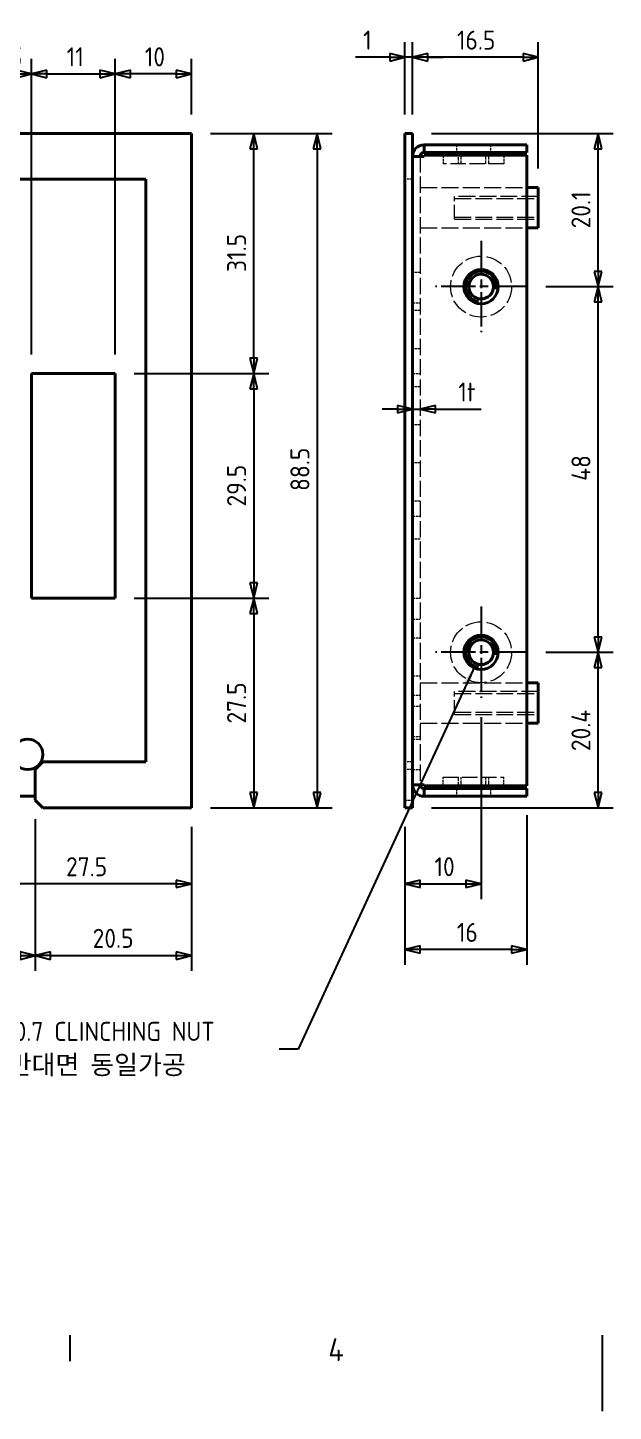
# Model space of a CAD drawing. Header units: millimetres. Extents: x 0 to 420, y 0 to 297.
# Drawn here: x 134.5 to 211.4, y 0 to 181.6 of the extents above; entities that cross this region are included whole.
import ezdxf

# ---------------------------------------------------------------- set-up
doc = ezdxf.new("R2010")
doc.units = ezdxf.units.MM
doc.linetypes.add('CHAIN', pattern=[0.3543, 0.2362, -0.0295, 0.0591, -0.0295])
doc.linetypes.add('DASHED', pattern=[0.2067, 0.1654, -0.0413])
doc.layers.get('0').update_dxf_attribs({"color": 3, "lineweight": 25})
for name, color, linetype, lineweight in [('가려진 것(ISO)', 2, 'DASHED', 18), ('가시적인 것(ISO)', 3, 'Continuous', 40), ('가시적인 좁은 것(ISO)', 3, 'Continuous', 35), ('경계(ISO)', 7, 'Continuous', 25), ('기호(ISO)', 5, 'Continuous', 25), ('중심 표식(ISO)', 1, 'Continuous', 25), ('치수(ISO)', 2, 'Continuous', 25)]:
    doc.layers.add(name, color=color, linetype=linetype, lineweight=lineweight)
doc.styles.add('문자 텍스트_PSTEK_POSCO', font='isocp.shx')
doc.styles.add('치수 텍스트_PSTEK_POSCO', font='isocp.shx')
doc.dimstyles.new('치수_PSTEK_POSCO', dxfattribs={"dimtxt": 2.5, "dimasz": 2, "dimexe": 2, "dimexo": 2.5, "dimgap": 1, "dimtad": 1, "dimrnd": 1e-08, "dimdsep": 46, "dimtxsty": '치수 텍스트_PSTEK_POSCO', "dimblk": 'Filled-2', "dimcen": 0.09, "dimdle": 10, "dimclrd": 7, "dimclre": 7, "dimclrt": 2, "dimadec": 1, "dimazin": 2, "dimtfac": 1, "dimtmove": 0, "dimatfit": 3, "dimfxl": 0, "dimtolj": 1, "dimlwd": -1, "dimlwe": -1, "dimarcsym": 0})
doc.dimstyles.new('치수_PSTEK_POSCO$7', dxfattribs={"dimtxt": 2.5, "dimasz": 2.5, "dimexe": 2, "dimexo": 2.5, "dimgap": 1, "dimtad": 1, "dimrnd": 1e-08, "dimdsep": 46, "dimtxsty": '치수 텍스트_PSTEK_POSCO', "dimblk": 'Filled-2', "dimcen": 0.09, "dimdle": 10, "dimclrd": 7, "dimclre": 7, "dimclrt": 2, "dimadec": 1, "dimazin": 2, "dimtfac": 1, "dimtmove": 0, "dimatfit": 3, "dimfxl": 0, "dimtolj": 1, "dimlwd": -1, "dimlwe": -1, "dimarcsym": 0})

# ---------------------------------------------------------------- blocks, each defined once
blk = doc.blocks.new('경계 Default Border')
at = {"layer": '경계(ISO)'}
blk.add_line((140, 10), (140, 6.6), dxfattribs=at)
at = {"layer": '경계(ISO)', "flags": 128}
blk.add_lwpolyline([(210, 0), (210, 10)], dxfattribs=at)
at = {"layer": '경계(ISO)', "color": 2, "insert": (173.97, 6.6), "char_height": 3, "attachment_point": 7, "style": '문자 텍스트_PSTEK_POSCO'}
blk.add_mtext('4', dxfattribs=at)
blk = doc.blocks.new('Filled-2')
at = {"color": 0}
for p, q in [((0, 0), (-1, 0.25)), ((-1, 0.25), (-1, -0.25)), ((-1, 0), (0, 0)), ((-1, -0.25), (0, 0))]:
    blk.add_line(p, q, dxfattribs=at)
at = {"color": 0, "flags": 128}
blk.add_lwpolyline([(-1, -0.25), (0, 0)], dxfattribs=at)
at = {"color": 0}
blk.add_solid([(-1, -0.25), (0, 0), (-1, 0.25), (-1, -0.25)], dxfattribs=at)
blk = doc.blocks.new('*D30')
at = {"layer": 'Defpoints', "color": 0}
for p in [(63.48, 80.24), (135.48, 80.24), (135.48, 59.83)]:
    blk.add_point(p, dxfattribs=at)
at = {"layer": '치수(ISO)', "color": 7}
for p, q in [((63.48, 77.74), (63.48, 57.83)), ((135.48, 77.74), (135.48, 57.83)), ((65.48, 59.83), (133.48, 59.83))]:
    blk.add_line(p, q, dxfattribs=at)
at = {"layer": '치수(ISO)', "color": 7, "xscale": 2, "yscale": 2, "zscale": 2, "rotation": 180}
blk.add_blockref('Filled-2', (63.48, 59.83), dxfattribs=at)
at = {"layer": '치수(ISO)', "color": 7, "xscale": 2, "yscale": 2, "zscale": 2}
blk.add_blockref('Filled-2', (135.48, 59.83), dxfattribs=at)
at = {"layer": '치수(ISO)', "color": 2, "insert": (98.03, 62.09), "char_height": 2.5, "attachment_point": 4, "style": '치수 텍스트_PSTEK_POSCO'}
blk.add_mtext('\\A1;72', dxfattribs=at)
blk = doc.blocks.new('*D31')
at = {"layer": 'Defpoints', "color": 0}
for p in [(135.48, 80.24), (155.98, 79.24), (155.98, 59.83)]:
    blk.add_point(p, dxfattribs=at)
at = {"layer": '치수(ISO)', "color": 7}
for p, q in [((135.48, 77.74), (135.48, 57.83)), ((155.98, 76.74), (155.98, 57.83)), ((137.48, 59.83), (153.98, 59.83))]:
    blk.add_line(p, q, dxfattribs=at)
at = {"layer": '치수(ISO)', "color": 7, "xscale": 2, "yscale": 2, "zscale": 2, "rotation": 180}
blk.add_blockref('Filled-2', (135.48, 59.83), dxfattribs=at)
at = {"layer": '치수(ISO)', "color": 7, "xscale": 2, "yscale": 2, "zscale": 2}
blk.add_blockref('Filled-2', (155.98, 59.83), dxfattribs=at)
at = {"layer": '치수(ISO)', "color": 2, "insert": (143.02, 62.09), "char_height": 2.5, "attachment_point": 4, "style": '치수 텍스트_PSTEK_POSCO'}
blk.add_mtext('\\A1;20.5', dxfattribs=at)
blk = doc.blocks.new('*D38')
at = {"layer": 'Defpoints', "color": 0}
for p in [(128.48, 94.54), (155.98, 79.24), (128.48, 69.24)]:
    blk.add_point(p, dxfattribs=at)
at = {"layer": '치수(ISO)', "color": 7}
for p, q in [((128.48, 92.04), (128.48, 67.24)), ((155.98, 76.74), (155.98, 67.24)), ((153.98, 69.24), (130.48, 69.24))]:
    blk.add_line(p, q, dxfattribs=at)
at = {"layer": '치수(ISO)', "color": 7, "xscale": 2, "yscale": 2, "zscale": 2, "rotation": 180}
blk.add_blockref('Filled-2', (128.48, 69.24), dxfattribs=at)
at = {"layer": '치수(ISO)', "color": 7, "xscale": 2, "yscale": 2, "zscale": 2}
blk.add_blockref('Filled-2', (155.98, 69.24), dxfattribs=at)
at = {"layer": '치수(ISO)', "color": 2, "insert": (139.52, 71.49), "char_height": 2.5, "attachment_point": 4, "style": '치수 텍스트_PSTEK_POSCO'}
blk.add_mtext('\\A1;27.5', dxfattribs=at)
blk = doc.blocks.new('*D39')
at = {"layer": 'Defpoints', "color": 0}
for p in [(145.98, 106.74), (155.98, 79.24), (164.17, 79.24)]:
    blk.add_point(p, dxfattribs=at)
at = {"layer": '치수(ISO)', "color": 7}
for p, q in [((148.48, 106.74), (166.17, 106.74)), ((164.17, 104.74), (164.17, 81.24)), ((158.48, 79.24), (166.17, 79.24))]:
    blk.add_line(p, q, dxfattribs=at)
at = {"layer": '치수(ISO)', "color": 7, "xscale": 2, "yscale": 2, "zscale": 2}
for p, rotation in [((164.17, 106.74), 90), ((164.17, 79.24), 270)]:
    blk.add_blockref('Filled-2', p, dxfattribs=dict(at, rotation=rotation))
at = {"layer": '치수(ISO)', "color": 2, "insert": (161.92, 90.28), "char_height": 2.5, "attachment_point": 4, "rotation": 90, "style": '치수 텍스트_PSTEK_POSCO'}
blk.add_mtext('\\A1;27.5', dxfattribs=at)
blk = doc.blocks.new('*D40')
at = {"layer": 'Defpoints', "color": 0}
for p in [(145.98, 136.24), (145.98, 106.74), (164.17, 106.74)]:
    blk.add_point(p, dxfattribs=at)
at = {"layer": '치수(ISO)', "color": 7}
for p, q in [((148.48, 136.24), (166.17, 136.24)), ((164.17, 134.24), (164.17, 108.74)), ((148.48, 106.74), (166.17, 106.74))]:
    blk.add_line(p, q, dxfattribs=at)
at = {"layer": '치수(ISO)', "color": 7, "xscale": 2, "yscale": 2, "zscale": 2}
for p, rotation in [((164.17, 136.24), 90), ((164.17, 106.74), 270)]:
    blk.add_blockref('Filled-2', p, dxfattribs=dict(at, rotation=rotation))
at = {"layer": '치수(ISO)', "color": 2, "insert": (161.92, 118.77), "char_height": 2.5, "attachment_point": 4, "rotation": 90, "style": '치수 텍스트_PSTEK_POSCO'}
blk.add_mtext('\\A1;29.5', dxfattribs=at)
blk = doc.blocks.new('*D41')
at = {"layer": 'Defpoints', "color": 0}
for p in [(155.98, 167.74), (164.17, 167.74), (145.98, 136.24)]:
    blk.add_point(p, dxfattribs=at)
at = {"layer": '치수(ISO)', "color": 7}
for p, q in [((158.48, 167.74), (166.17, 167.74)), ((164.17, 138.24), (164.17, 165.74)), ((148.48, 136.24), (166.17, 136.24))]:
    blk.add_line(p, q, dxfattribs=at)
at = {"layer": '치수(ISO)', "color": 7, "xscale": 2, "yscale": 2, "zscale": 2}
for p, rotation in [((164.17, 167.74), 90), ((164.17, 136.24), 270)]:
    blk.add_blockref('Filled-2', p, dxfattribs=dict(at, rotation=rotation))
at = {"layer": '치수(ISO)', "color": 2, "insert": (161.92, 149.56), "char_height": 2.5, "attachment_point": 4, "rotation": 90, "style": '치수 텍스트_PSTEK_POSCO'}
blk.add_mtext('\\A1;31.5', dxfattribs=at)
blk = doc.blocks.new('*D42')
at = {"layer": 'Defpoints', "color": 0}
for p in [(155.98, 167.74), (155.98, 79.24), (172.49, 79.24)]:
    blk.add_point(p, dxfattribs=at)
at = {"layer": '치수(ISO)', "color": 7}
for p, q in [((158.48, 167.74), (174.49, 167.74)), ((172.49, 165.74), (172.49, 81.24)), ((158.48, 79.24), (174.49, 79.24))]:
    blk.add_line(p, q, dxfattribs=at)
at = {"layer": '치수(ISO)', "color": 7, "xscale": 2, "yscale": 2, "zscale": 2}
for p, rotation in [((172.49, 167.74), 90), ((172.49, 79.24), 270)]:
    blk.add_blockref('Filled-2', p, dxfattribs=dict(at, rotation=rotation))
at = {"layer": '치수(ISO)', "color": 2, "insert": (170.24, 120.81), "char_height": 2.5, "attachment_point": 4, "rotation": 90, "style": '치수 텍스트_PSTEK_POSCO'}
blk.add_mtext('\\A1;88.5', dxfattribs=at)
blk = doc.blocks.new('*D43')
at = {"layer": 'Defpoints', "color": 0}
for p in [(145.98, 175.55), (155.98, 167.74), (145.98, 136.24)]:
    blk.add_point(p, dxfattribs=at)
at = {"layer": '치수(ISO)', "color": 7}
for p, q in [((145.98, 138.74), (145.98, 177.55)), ((155.98, 170.24), (155.98, 177.55)), ((153.98, 175.55), (147.98, 175.55))]:
    blk.add_line(p, q, dxfattribs=at)
at = {"layer": '치수(ISO)', "color": 7, "xscale": 2, "yscale": 2, "zscale": 2, "rotation": 180}
blk.add_blockref('Filled-2', (145.98, 175.55), dxfattribs=at)
at = {"layer": '치수(ISO)', "color": 7, "xscale": 2, "yscale": 2, "zscale": 2}
blk.add_blockref('Filled-2', (155.98, 175.55), dxfattribs=at)
at = {"layer": '치수(ISO)', "color": 2, "insert": (149.86, 177.8), "char_height": 2.5, "attachment_point": 4, "style": '치수 텍스트_PSTEK_POSCO'}
blk.add_mtext('\\A1;10', dxfattribs=at)
blk = doc.blocks.new('*D44')
at = {"layer": 'Defpoints', "color": 0}
for p in [(145.98, 175.55), (134.98, 136.24), (145.98, 136.24)]:
    blk.add_point(p, dxfattribs=at)
at = {"layer": '치수(ISO)', "color": 7}
for p, q in [((134.98, 138.74), (134.98, 177.55)), ((145.98, 138.74), (145.98, 177.55)), ((136.98, 175.55), (143.98, 175.55))]:
    blk.add_line(p, q, dxfattribs=at)
at = {"layer": '치수(ISO)', "color": 7, "xscale": 2, "yscale": 2, "zscale": 2, "rotation": 180}
blk.add_blockref('Filled-2', (134.98, 175.55), dxfattribs=at)
at = {"layer": '치수(ISO)', "color": 7, "xscale": 2, "yscale": 2, "zscale": 2}
blk.add_blockref('Filled-2', (145.98, 175.55), dxfattribs=at)
at = {"layer": '치수(ISO)', "color": 2, "insert": (139.61, 177.8), "char_height": 2.5, "attachment_point": 4, "style": '치수 텍스트_PSTEK_POSCO'}
blk.add_mtext('\\A1;11', dxfattribs=at)
blk = doc.blocks.new('*D45')
at = {"layer": 'Defpoints', "color": 0}
for p in [(128.48, 175.55), (128.48, 145.49), (134.98, 136.24)]:
    blk.add_point(p, dxfattribs=at)
at = {"layer": '치수(ISO)', "color": 7}
for p, q in [((128.48, 147.99), (128.48, 177.55)), ((134.98, 138.74), (134.98, 177.55)), ((132.98, 175.55), (130.48, 175.55))]:
    blk.add_line(p, q, dxfattribs=at)
at = {"layer": '치수(ISO)', "color": 7, "xscale": 2, "yscale": 2, "zscale": 2, "rotation": 180}
blk.add_blockref('Filled-2', (128.48, 175.55), dxfattribs=at)
at = {"layer": '치수(ISO)', "color": 7, "xscale": 2, "yscale": 2, "zscale": 2}
blk.add_blockref('Filled-2', (134.98, 175.55), dxfattribs=at)
at = {"layer": '치수(ISO)', "color": 2, "insert": (129.85, 177.8), "char_height": 2.5, "attachment_point": 4, "style": '치수 텍스트_PSTEK_POSCO'}
blk.add_mtext('\\A1;6.5', dxfattribs=at)
blk = doc.blocks.new('*D48')
at = {"layer": 'Defpoints', "color": 0}
for p in [(194.04, 93.64), (184.04, 79.24), (194.04, 69.24)]:
    blk.add_point(p, dxfattribs=at)
at = {"layer": '치수(ISO)', "color": 7}
for p, q in [((194.04, 91.14), (194.04, 67.24)), ((184.04, 76.74), (184.04, 67.24)), ((186.04, 69.24), (192.04, 69.24))]:
    blk.add_line(p, q, dxfattribs=at)
at = {"layer": '치수(ISO)', "color": 7, "xscale": 2, "yscale": 2, "zscale": 2, "rotation": 180}
blk.add_blockref('Filled-2', (184.04, 69.24), dxfattribs=at)
at = {"layer": '치수(ISO)', "color": 7, "xscale": 2, "yscale": 2, "zscale": 2}
blk.add_blockref('Filled-2', (194.04, 69.24), dxfattribs=at)
at = {"layer": '치수(ISO)', "color": 2, "insert": (187.91, 71.49), "char_height": 2.5, "attachment_point": 4, "style": '치수 텍스트_PSTEK_POSCO'}
blk.add_mtext('\\A1;10', dxfattribs=at)
blk = doc.blocks.new('*D49')
at = {"layer": 'Defpoints', "color": 0}
for p in [(200.04, 99.64), (209.4, 99.64), (185.04, 79.24)]:
    blk.add_point(p, dxfattribs=at)
at = {"layer": '치수(ISO)', "color": 7}
for p, q in [((202.54, 99.64), (211.4, 99.64)), ((209.4, 81.24), (209.4, 97.64)), ((187.54, 79.24), (211.4, 79.24))]:
    blk.add_line(p, q, dxfattribs=at)
at = {"layer": '치수(ISO)', "color": 7, "xscale": 2, "yscale": 2, "zscale": 2}
for p, rotation in [((209.4, 99.64), 90), ((209.4, 79.24), 270)]:
    blk.add_blockref('Filled-2', p, dxfattribs=dict(at, rotation=rotation))
at = {"layer": '치수(ISO)', "color": 2, "insert": (207.15, 86.66), "char_height": 2.5, "attachment_point": 4, "rotation": 90, "style": '치수 텍스트_PSTEK_POSCO'}
blk.add_mtext('\\A1;20.4', dxfattribs=at)
blk = doc.blocks.new('*D50')
at = {"layer": 'Defpoints', "color": 0}
for p in [(200.04, 80.74), (184.04, 79.24), (184.04, 60.62)]:
    blk.add_point(p, dxfattribs=at)
at = {"layer": '치수(ISO)', "color": 7}
for p, q in [((200.04, 78.24), (200.04, 58.62)), ((184.04, 76.74), (184.04, 58.62)), ((198.04, 60.62), (186.04, 60.62))]:
    blk.add_line(p, q, dxfattribs=at)
at = {"layer": '치수(ISO)', "color": 7, "xscale": 2, "yscale": 2, "zscale": 2, "rotation": 180}
blk.add_blockref('Filled-2', (184.04, 60.62), dxfattribs=at)
at = {"layer": '치수(ISO)', "color": 7, "xscale": 2, "yscale": 2, "zscale": 2}
blk.add_blockref('Filled-2', (200.04, 60.62), dxfattribs=at)
at = {"layer": '치수(ISO)', "color": 2, "insert": (190.85, 62.87), "char_height": 2.5, "attachment_point": 4, "style": '치수 텍스트_PSTEK_POSCO'}
blk.add_mtext('\\A1;16', dxfattribs=at)
blk = doc.blocks.new('*D51')
at = {"layer": 'Defpoints', "color": 0}
for p in [(200.04, 147.64), (209.4, 147.64), (200.04, 99.64)]:
    blk.add_point(p, dxfattribs=at)
at = {"layer": '치수(ISO)', "color": 7}
for p, q in [((202.54, 147.64), (211.4, 147.64)), ((209.4, 101.64), (209.4, 145.64)), ((202.54, 99.64), (211.4, 99.64))]:
    blk.add_line(p, q, dxfattribs=at)
at = {"layer": '치수(ISO)', "color": 7, "xscale": 2, "yscale": 2, "zscale": 2}
for p, rotation in [((209.4, 147.64), 90), ((209.4, 99.64), 270)]:
    blk.add_blockref('Filled-2', p, dxfattribs=dict(at, rotation=rotation))
at = {"layer": '치수(ISO)', "color": 2, "insert": (207.15, 122.14), "char_height": 2.5, "attachment_point": 4, "rotation": 90, "style": '치수 텍스트_PSTEK_POSCO'}
blk.add_mtext('\\A1;48', dxfattribs=at)
blk = doc.blocks.new('*D52')
at = {"layer": 'Defpoints', "color": 0}
for p in [(185.04, 167.74), (209.4, 167.74), (200.04, 147.64)]:
    blk.add_point(p, dxfattribs=at)
at = {"layer": '치수(ISO)', "color": 7}
for p, q in [((187.54, 167.74), (211.4, 167.74)), ((209.4, 149.64), (209.4, 165.74)), ((202.54, 147.64), (211.4, 147.64))]:
    blk.add_line(p, q, dxfattribs=at)
at = {"layer": '치수(ISO)', "color": 7, "xscale": 2, "yscale": 2, "zscale": 2}
for p, rotation in [((209.4, 167.74), 90), ((209.4, 147.64), 270)]:
    blk.add_blockref('Filled-2', p, dxfattribs=dict(at, rotation=rotation))
at = {"layer": '치수(ISO)', "color": 2, "insert": (207.15, 155.28), "char_height": 2.5, "attachment_point": 4, "rotation": 90, "style": '치수 텍스트_PSTEK_POSCO'}
blk.add_mtext('\\A1;20.1', dxfattribs=at)
blk = doc.blocks.new('*D73')
at = {"layer": 'Defpoints', "color": 0}
for p in [(185.04, 177.74), (185.04, 167.74), (201.54, 160.64)]:
    blk.add_point(p, dxfattribs=at)
at = {"layer": '치수(ISO)', "color": 7}
for p, q in [((185.04, 170.24), (185.04, 179.74)), ((201.54, 163.14), (201.54, 179.74)), ((199.54, 177.74), (187.04, 177.74))]:
    blk.add_line(p, q, dxfattribs=at)
at = {"layer": '치수(ISO)', "color": 7, "xscale": 2, "yscale": 2, "zscale": 2, "rotation": 180}
blk.add_blockref('Filled-2', (185.04, 177.74), dxfattribs=at)
at = {"layer": '치수(ISO)', "color": 7, "xscale": 2, "yscale": 2, "zscale": 2}
blk.add_blockref('Filled-2', (201.54, 177.74), dxfattribs=at)
at = {"layer": '치수(ISO)', "color": 2, "insert": (190.86, 179.99), "char_height": 2.5, "attachment_point": 4, "style": '치수 텍스트_PSTEK_POSCO'}
blk.add_mtext('\\A1;16.5', dxfattribs=at)
blk = doc.blocks.new('*D74')
at = {"layer": 'Defpoints', "color": 0}
for p in [(185.04, 177.74), (184.04, 167.74), (185.04, 167.74)]:
    blk.add_point(p, dxfattribs=at)
at = {"layer": '치수(ISO)', "color": 7}
for p, q in [((184.04, 170.24), (184.04, 179.74)), ((185.04, 170.24), (185.04, 179.74)), ((182.04, 177.74), (177.54, 177.74)), ((185.04, 177.74), (184.04, 177.74)), ((187.04, 177.74), (189.04, 177.74))]:
    blk.add_line(p, q, dxfattribs=at)
at = {"layer": '치수(ISO)', "color": 7, "xscale": 2, "yscale": 2, "zscale": 2}
blk.add_blockref('Filled-2', (184.04, 177.74), dxfattribs=at)
at = {"layer": '치수(ISO)', "color": 7, "xscale": 2, "yscale": 2, "zscale": 2, "rotation": 180}
blk.add_blockref('Filled-2', (185.04, 177.74), dxfattribs=at)
at = {"layer": '치수(ISO)', "color": 2, "insert": (178.54, 179.99), "char_height": 2.5, "attachment_point": 4, "style": '치수 텍스트_PSTEK_POSCO'}
blk.add_mtext('\\A1;1', dxfattribs=at)
blk = doc.blocks.new('*D75')
at = {"layer": 'Defpoints', "color": 0}
for p in [(186.04, 131.55), (185.04, 130.29), (186.04, 130.29)]:
    blk.add_point(p, dxfattribs=at)
at = {"layer": '치수(ISO)', "color": 7}
for p, q in [((183.04, 131.55), (181.04, 131.55)), ((185.04, 131.55), (186.04, 131.55)), ((188.04, 131.55), (194.04, 131.55))]:
    blk.add_line(p, q, dxfattribs=at)
at = {"layer": '치수(ISO)', "color": 7, "xscale": 2, "yscale": 2, "zscale": 2}
blk.add_blockref('Filled-2', (185.04, 131.55), dxfattribs=at)
at = {"layer": '치수(ISO)', "color": 7, "xscale": 2, "yscale": 2, "zscale": 2, "rotation": 180}
blk.add_blockref('Filled-2', (186.04, 131.55), dxfattribs=at)
at = {"layer": '치수(ISO)', "color": 2, "insert": (191.04, 133.8), "char_height": 2.5, "attachment_point": 4, "style": '치수 텍스트_PSTEK_POSCO'}
blk.add_mtext('\\A1;1t', dxfattribs=at)

msp = doc.modelspace()

# ---------------------------------------------------------------- linework, layer by layer
at = {"layer": '가려진 것(ISO)', "ltscale": 1.904597}
for p, q in [((190.786, 166.237), (190.786, 165.237)), ((195.286, 166.237), (195.286, 165.237)), ((185.036, 161.737), (184.036, 161.737)), ((186.036, 149.487), (185.036, 149.487)), ((185.036, 145.487), (186.036, 145.487)), ((186.036, 144.487), (185.036, 144.487)), ((186.036, 139.487), (185.036, 139.487)), ((185.036, 136.237), (186.036, 136.237)), ((186.036, 134.487), (185.036, 134.487)), ((186.036, 129.487), (185.036, 129.487)), ((186.036, 124.487), (185.036, 124.487)), ((186.036, 119.487), (185.036, 119.487)), ((185.036, 117.487), (186.036, 117.487)), ((186.036, 114.487), (185.036, 114.487)), ((185.036, 106.737), (186.036, 106.737)), ((185.036, 103.987), (186.036, 103.987)), ((185.036, 101.537), (186.036, 101.537)), ((185.036, 96.537), (186.036, 96.537)), ((185.036, 93.987), (186.036, 93.987)), ((185.036, 92.567), (186.036, 92.567)), ((185.036, 88.567), (186.036, 88.567)), ((185.036, 88.237), (186.036, 88.237)), ((185.036, 85.237), (184.036, 85.237)), ((185.036, 84.237), (184.036, 84.237)), ((185.036, 84.237), (186.036, 84.237)), ((190.786, 81.737), (190.786, 80.737)), ((195.286, 81.737), (195.286, 80.737)), ((184.036, 80.237), (185.036, 80.237))]:
    msp.add_line(p, q, dxfattribs=at)
at = {"layer": '가려진 것(ISO)', "ltscale": 12.875134}
msp.add_line((186.036, 164.737), (186.036, 82.237), dxfattribs=at)
at = {"layer": '가려진 것(ISO)', "ltscale": 2.183533}
for p, q in [((189.036, 164.883), (189.036, 163.737)), ((197.036, 164.883), (197.036, 163.737)), ((189.036, 82.09), (189.036, 83.237)), ((197.036, 82.09), (197.036, 83.237))]:
    msp.add_line(p, q, dxfattribs=at)
at = {"layer": '가려진 것(ISO)', "ltscale": 12.159042}
for p, q in [((197.036, 163.737), (189.036, 163.737)), ((189.036, 83.237), (197.036, 83.237))]:
    msp.add_line(p, q, dxfattribs=at)
at = {"layer": '가려진 것(ISO)', "ltscale": 2.856945}
for p, q in [((191.036, 165.237), (191.036, 163.737)), ((191.415, 163.737), (191.415, 165.237)), ((194.657, 163.737), (194.657, 165.237)), ((195.036, 163.737), (195.036, 165.237)), ((191.036, 83.237), (191.036, 81.737)), ((191.415, 81.737), (191.415, 83.237)), ((194.657, 81.737), (194.657, 83.237)), ((195.036, 81.737), (195.036, 83.237))]:
    msp.add_line(p, q, dxfattribs=at)
at = {"layer": '가려진 것(ISO)', "ltscale": 13.546203}
for p, q in [((186.036, 160.637), (200.036, 160.637)), ((186.036, 155.337), (200.036, 155.337)), ((186.036, 95.637), (200.036, 95.637)), ((186.036, 90.337), (200.036, 90.337))]:
    msp.add_line(p, q, dxfattribs=at)
at = {"layer": '가려진 것(ISO)', "ltscale": 13.304306}
for p, q in [((201.536, 159.487), (190.536, 159.487)), ((190.536, 159.216), (201.536, 159.216)), ((190.536, 156.757), (201.536, 156.757)), ((190.536, 156.487), (201.536, 156.487)), ((201.536, 94.487), (190.536, 94.487)), ((190.536, 94.216), (201.536, 94.216)), ((190.536, 91.757), (201.536, 91.757)), ((190.536, 91.487), (201.536, 91.487))]:
    msp.add_line(p, q, dxfattribs=at)
at = {"layer": '가려진 것(ISO)', "ltscale": 11.399102}
for p, q in [((190.536, 156.487), (190.536, 159.487)), ((190.536, 91.487), (190.536, 94.487))]:
    msp.add_line(p, q, dxfattribs=at)
at = {"layer": '가려진 것(ISO)', "ltscale": 13.510047}
for centre in [(194.036, 147.637), (194.036, 99.637)]:
    msp.add_circle(centre, 4, dxfattribs=at)
at = {"layer": '가시적인 것(ISO)'}
for p, q in [((42.981, 167.737), (155.981, 167.737)), ((155.981, 167.737), (155.981, 79.237)), ((184.036, 167.737), (184.036, 79.237)), ((185.036, 167.737), (184.036, 167.737)), ((185.036, 167.737), (185.036, 79.237)), ((200.036, 166.237), (186.536, 166.237)), ((186.536, 165.237), (186.536, 166.237)), ((200.036, 165.237), (200.036, 166.237)), ((186.536, 164.737), (185.036, 164.737)), ((186.536, 165.237), (200.036, 165.237)), ((186.536, 164.737), (186.536, 164.883)), ((186.536, 164.883), (200.036, 164.883)), ((189.036, 165.237), (189.036, 164.883)), ((197.036, 165.237), (197.036, 164.883)), ((200.036, 164.883), (200.036, 82.09)), ((48.981, 161.737), (149.981, 161.737)), ((149.981, 161.737), (149.981, 85.237)), ((200.036, 160.637), (201.536, 160.637)), ((201.536, 160.637), (201.536, 155.337)), ((200.036, 155.337), (201.536, 155.337)), ((134.981, 106.737), (134.981, 136.237)), ((134.981, 136.237), (145.981, 136.237)), ((145.981, 136.237), (145.981, 106.737)), ((145.981, 106.737), (134.981, 106.737)), ((200.036, 95.637), (201.536, 95.637)), ((201.536, 95.637), (201.536, 90.337)), ((200.036, 90.337), (201.536, 90.337)), ((135.481, 84.237), (136.481, 85.237)), ((135.481, 84.237), (135.481, 80.237)), ((149.981, 85.237), (136.481, 85.237)), ((185.036, 82.237), (186.536, 82.237)), ((186.536, 82.09), (186.536, 82.237)), ((200.036, 82.09), (186.536, 82.09)), ((186.536, 81.737), (200.036, 81.737)), ((186.536, 81.737), (186.536, 80.737)), ((189.036, 81.737), (189.036, 82.09)), ((197.036, 81.737), (197.036, 82.09)), ((200.036, 81.737), (200.036, 80.737)), ((135.481, 80.737), (63.481, 80.737)), ((136.481, 79.237), (135.481, 80.237)), ((186.536, 80.737), (200.036, 80.737)), ((155.981, 79.237), (136.481, 79.237)), ((185.036, 79.237), (184.036, 79.237))]:
    msp.add_line(p, q, dxfattribs=at)
for centre, radius in [((194.036, 147.637), 2.25), ((194.036, 147.637), 1.621), ((194.036, 99.637), 2.25), ((194.036, 99.637), 1.621), ((134.481, 86.237), 2)]:
    msp.add_circle(centre, radius, dxfattribs=at)
for centre, radius, start, end in [((186.536, 164.737), 1.5, 90, 180), ((186.536, 164.737), 0.5, 90, 180), ((186.536, 82.237), 1.5, 180, 270), ((186.536, 82.237), 0.5, 180, 270)]:
    msp.add_arc(centre, radius, start, end, dxfattribs=at)
at = {"layer": '가시적인 좁은 것(ISO)'}
for centre in [(194.036, 147.637), (194.036, 99.637)]:
    msp.add_arc(centre, 2, 350, 260, dxfattribs=at)
at = {"layer": '중심 표식(ISO)', "linetype": 'CHAIN', "ltscale": 19.051651}
for p, q in [((194.036, 153.637), (194.036, 141.637)), ((200.036, 147.637), (188.036, 147.637)), ((194.036, 105.637), (194.036, 93.637)), ((200.036, 99.637), (188.036, 99.637))]:
    msp.add_line(p, q, dxfattribs=at)

# ---------------------------------------------------------------- block references
msp.add_blockref('경계 Default Border', (0, 0))

# ---------------------------------------------------------------- texts
at = {"layer": '기호(ISO)', "color": 2, "insert": (124.152, 47.549), "char_height": 2.5, "width": 42.37426, "attachment_point": 4, "line_spacing_factor": 1.05, "style": '치수 텍스트_PSTEK_POSCO'}
msp.add_mtext('{4-M4x0.7 CLINCHING NUT \\P삽입 반대면 동일가공}', dxfattribs=at)

# ---------------------------------------------------------------- dimensions: what is measured, and where the dimension line sits
at = {"layer": '치수(ISO)', "color": 7}
for base, p1, p2, angle, override, picture, middle in [((185.036, 177.737), (184.036, 167.737), (185.036, 167.737), 180, {"dimdec": 2, "dimtp": 0, "dimtm": 0, "dimtdec": 2, "dimtofl": 1, "dimatfit": 1}, '*D74', (178.786, 177.737)), ((185.036, 177.737), (201.536, 160.637), (185.036, 167.737), 180, {"dimdec": 2, "dimtp": 0, "dimtm": 0, "dimtdec": 2, "dimtofl": 0, "dimatfit": 1}, '*D73', (193.286, 177.737)), ((128.481, 175.55), (134.981, 136.237), (128.481, 145.487), 180, {"dimdec": 2, "dimtp": 0, "dimtm": 0, "dimtdec": 2, "dimtofl": 0, "dimatfit": 1}, '*D45', (131.731, 175.55)), ((145.981, 175.55), (134.981, 136.237), (145.981, 136.237), 180, {"dimdec": 2, "dimtp": 0, "dimtm": 0, "dimtdec": 2, "dimtofl": 0, "dimatfit": 1}, '*D44', (140.481, 175.55)), ((145.981, 175.55), (155.981, 167.737), (145.981, 136.237), 180, {"dimdec": 2, "dimtp": 0, "dimtm": 0, "dimtdec": 2, "dimtofl": 0, "dimatfit": 1}, '*D43', (150.981, 175.55)), ((164.171, 167.737), (145.981, 136.237), (155.981, 167.737), 270, {"dimdec": 2, "dimtp": 0, "dimtm": 0, "dimtdec": 2, "dimtofl": 0, "dimatfit": 1}, '*D41', (164.171, 151.987)), ((172.488, 79.237), (155.981, 167.737), (155.981, 79.237), 90, {"dimdec": 2, "dimtp": 0, "dimtm": 0, "dimtdec": 2, "dimtofl": 0, "dimatfit": 1}, '*D42', (172.488, 123.487)), ((209.403, 167.737), (200.036, 147.637), (185.036, 167.737), 90, {"dimdec": 2, "dimtp": 0, "dimtm": 0, "dimtdec": 2, "dimtofl": 0, "dimatfit": 1}, '*D52', (209.403, 157.687)), ((209.403, 147.637), (200.036, 99.637), (200.036, 147.637), 90, {"dimdec": 2, "dimtp": 0, "dimtm": 0, "dimtdec": 2, "dimtofl": 0, "dimatfit": 1}, '*D51', (209.403, 123.637)), ((164.171, 106.737), (145.981, 136.237), (145.981, 106.737), 90, {"dimdec": 2, "dimtp": 0, "dimtm": 0, "dimtdec": 2, "dimtofl": 0, "dimatfit": 1}, '*D40', (164.171, 121.487)), ((164.171, 79.237), (145.981, 106.737), (155.981, 79.237), 90, {"dimdec": 2, "dimtp": 0, "dimtm": 0, "dimtdec": 2, "dimtofl": 0, "dimatfit": 1}, '*D39', (164.171, 92.987)), ((209.403, 99.637), (185.036, 79.237), (200.036, 99.637), 90, {"dimdec": 2, "dimtp": 0, "dimtm": 0, "dimtdec": 2, "dimtofl": 0, "dimatfit": 1}, '*D49', (209.403, 89.437)), ((128.481, 69.237), (155.981, 79.237), (128.481, 94.537), 180, {"dimdec": 2, "dimtp": 0, "dimtm": 0, "dimtdec": 2, "dimtofl": 0, "dimatfit": 1}, '*D38', (142.231, 69.237)), ((194.036, 69.237), (184.036, 79.237), (194.036, 93.637), 180, {"dimdec": 2, "dimtp": 0, "dimtm": 0, "dimtdec": 2, "dimtofl": 0, "dimatfit": 1}, '*D48', (189.036, 69.237)), ((135.481, 59.835), (63.481, 80.237), (135.481, 80.237), 180, {"dimdec": 2, "dimtp": 0, "dimtm": 0, "dimtdec": 2, "dimtofl": 0, "dimatfit": 1}, '*D30', (99.481, 59.835)), ((155.981, 59.835), (135.481, 80.237), (155.981, 79.237), 180, {"dimdec": 2, "dimtp": 0, "dimtm": 0, "dimtdec": 2, "dimtofl": 0, "dimatfit": 1}, '*D31', (145.731, 59.835)), ((184.036, 60.618), (200.036, 80.737), (184.036, 79.237), 180, {"dimdec": 2, "dimtp": 0, "dimtm": 0, "dimtdec": 2, "dimtofl": 0, "dimatfit": 1}, '*D50', (192.036, 60.618))]:
    dim = msp.add_linear_dim(base=base, p1=p1, p2=p2, angle=angle, dimstyle='치수_PSTEK_POSCO', override=override, dxfattribs=at)
    dim.commit()
    dim.dimension.update_dxf_attribs({"geometry": picture, "text_midpoint": middle, "dimtype": 160})
dim = msp.add_linear_dim(base=(186.036, 131.55), p1=(185.036, 130.295), p2=(186.036, 130.295), angle=180, text='<>t', dimstyle='치수_PSTEK_POSCO', override={"dimdec": 2, "dimse1": 1, "dimse2": 1, "dimtp": 0, "dimtm": 0, "dimtdec": 2, "dimtofl": 1, "dimatfit": 1}, dxfattribs=at)
dim.commit()
dim.dimension.update_dxf_attribs({"geometry": '*D75', "text_midpoint": (192.036, 131.55), "dimtype": 160})

# ---------------------------------------------------------------- leaders
at = {"layer": '기호(ISO)', "color": 7, "annotation_type": 0, "has_hookline": 1, "hookline_direction": 1, "text_width": 36}
msp.add_leader([(193.209, 97.816), (170.026, 47.549), (167.526, 47.549)], dimstyle='치수_PSTEK_POSCO$7', override={"dimtad": 0}, dxfattribs=at)

doc.saveas('drawing.dxf')
